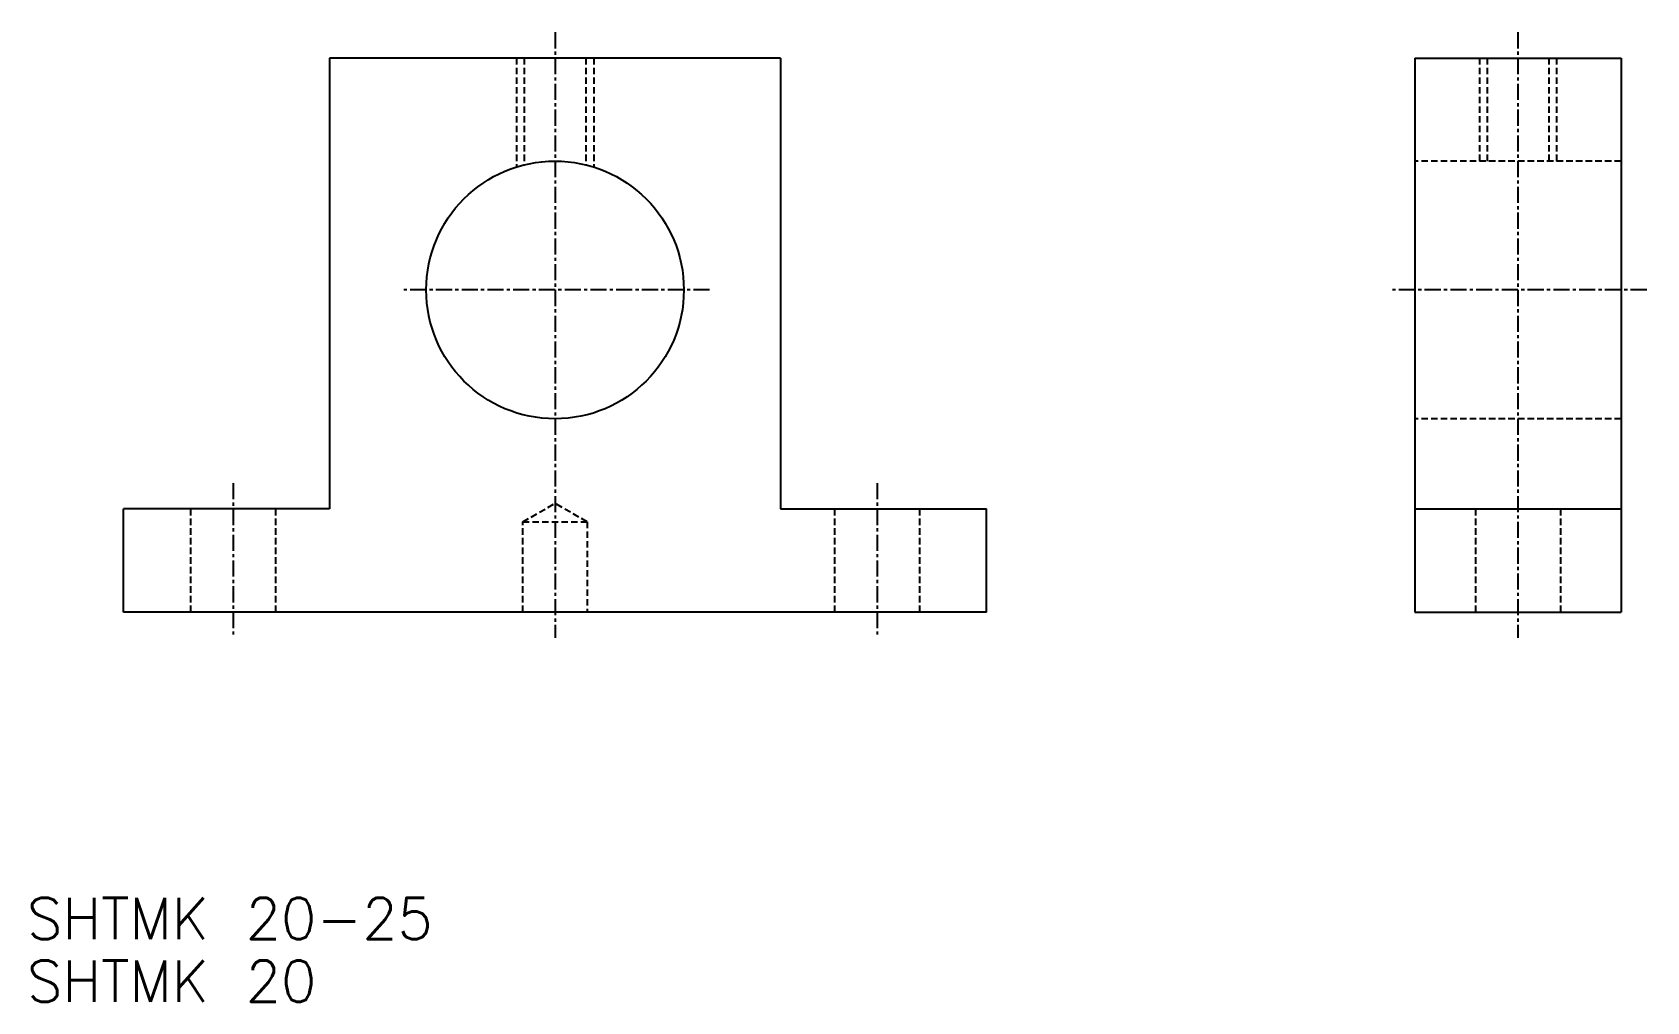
# Model space of a CAD drawing. Extents: x 1345 to 1471, y 49 to 125.
import ezdxf

# ---------------------------------------------------------------- set-up
doc = ezdxf.new("R2010")
doc.units = 0
doc.linetypes.add('CENTER', pattern=[2, 1.25, -0.25, 0.25, -0.25])
doc.linetypes.add('DASHED', pattern=[0.75, 0.5, -0.25])
doc.layers.get('0').update_dxf_attribs({"linetype": 'CONTINUOUS'})
doc.layers.add('CENTER', color=1, linetype='CENTER')
doc.styles.get("Standard").update_dxf_attribs({"font": 'txt.shx', "bigfont": 'bigfont.shx'})

msp = doc.modelspace()

# ---------------------------------------------------------------- linework, layer by layer
at = {"color": 7, "linetype": 'CONTINUOUS'}
for p, q in [((1368.24, 122.66), (1368.24, 87.66)), ((1403.24, 122.66), (1368.24, 122.66)), ((1403.24, 122.66), (1403.24, 87.66)), ((1452.51, 122.66), (1452.51, 79.66)), ((1452.51, 122.66), (1468.51, 122.66)), ((1468.51, 122.66), (1468.51, 79.66)), ((1368.24, 87.66), (1352.24, 87.66)), ((1352.24, 79.66), (1352.24, 87.66)), ((1403.24, 87.66), (1419.24, 87.66)), ((1419.24, 79.66), (1419.24, 87.66)), ((1452.51, 87.66), (1468.51, 87.66)), ((1419.24, 79.66), (1352.24, 79.66)), ((1402.49, 79.66), (1402.49, 79.66)), ((1452.51, 79.66), (1468.51, 79.66))]:
    msp.add_line(p, q, dxfattribs=at)
at = {"color": 3, "linetype": 'DASHED'}
for p, q in [((1382.74, 122.66), (1382.74, 114.2)), ((1383.34, 122.66), (1383.34, 114.36)), ((1388.14, 122.66), (1388.14, 114.36)), ((1388.74, 122.66), (1388.74, 114.2)), ((1457.51, 122.66), (1457.51, 114.66)), ((1458.11, 122.66), (1458.11, 114.66)), ((1462.91, 122.66), (1462.91, 114.66)), ((1463.51, 122.66), (1463.51, 114.66)), ((1468.51, 114.66), (1452.51, 114.66)), ((1468.51, 94.66), (1452.51, 94.66)), ((1383.24, 86.66), (1385.74, 88.1)), ((1388.24, 86.66), (1385.74, 88.1)), ((1357.44, 87.66), (1357.44, 79.66)), ((1364.04, 87.66), (1364.04, 79.66)), ((1383.24, 79.66), (1383.24, 86.66)), ((1383.24, 86.66), (1388.24, 86.66)), ((1388.24, 86.66), (1388.24, 79.66)), ((1407.44, 87.66), (1407.44, 79.66)), ((1414.04, 87.66), (1414.04, 79.66)), ((1457.21, 87.66), (1457.21, 79.66)), ((1463.81, 87.66), (1463.81, 79.66))]:
    msp.add_line(p, q, dxfattribs=at)
at = {"color": 7, "linetype": 'CONTINUOUS'}
msp.add_circle((1385.74, 104.66), 10, dxfattribs=at)
at = {"layer": 'CENTER', "color": 1, "linetype": 'CENTER'}
for p, q in [((1385.74, 124.66), (1385.74, 77.66)), ((1460.51, 124.66), (1460.51, 77.66)), ((1397.74, 104.66), (1373.74, 104.66)), ((1470.51, 104.66), (1450.51, 104.66)), ((1360.74, 89.66), (1360.74, 77.66)), ((1410.74, 89.66), (1410.74, 77.66))]:
    msp.add_line(p, q, dxfattribs=at)

# ---------------------------------------------------------------- texts
at = {"color": 7, "linetype": 'CONTINUOUS'}
for s, p in [('SHTMK 20-25', (1344.74, 54.28)), ('SHTMK 20', (1344.74, 49.42))]:
    msp.add_text(s, height=3.2, dxfattribs=at).set_placement(p)

doc.saveas('drawing.dxf')
